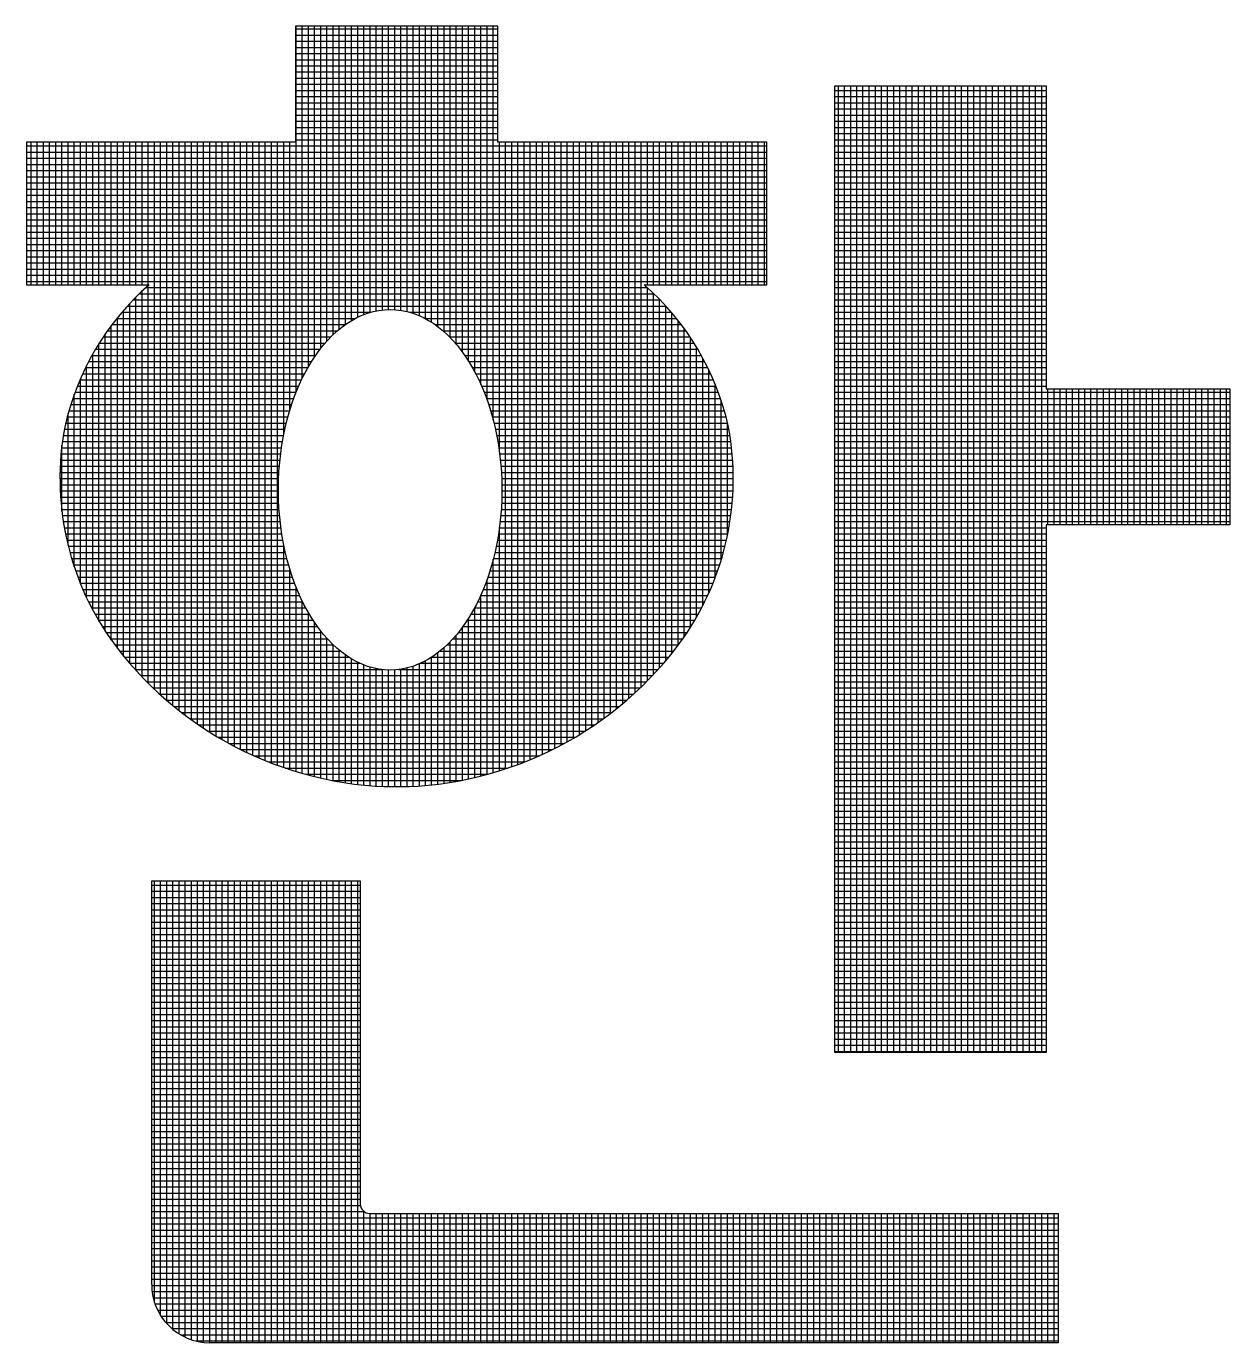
# Model space of a CAD drawing. Header units: inches. Extents: x 2203 to 3044, y -1 to 593.
# Drawn here: x 2906.632 to 2910.023, y 101.451 to 105.162 of the extents above; entities that cross this region are included whole.
import ezdxf

# ---------------------------------------------------------------- set-up
doc = ezdxf.new("R2010")
doc.units = ezdxf.units.IN
doc.header["$MEASUREMENT"] = 0
doc.layers.add('BG ÇÑ±¹Áö¿ª³\xad¹æ±â¼úÁÖ½ÄÈ¸»ç CI', color=7, linetype='Continuous')

msp = doc.modelspace()

# ---------------------------------------------------------------- linework, layer by layer
at = {"layer": 'BG ÇÑ±¹Áö¿ª³\xad¹æ±â¼úÁÖ½ÄÈ¸»ç CI', "color": 7, "linetype": 'Continuous', "lineweight": 25}
for p, q in [((2907.6758, 105.1618), (2907.3906, 105.1618)), ((2907.3906, 105.1618), (2907.3906, 104.8356)), ((2907.3906, 105.1546), (2907.961, 105.1546)), ((2907.3906, 105.1373), (2907.961, 105.1373)), ((2907.3925, 104.1297), (2907.3925, 105.1618)), ((2907.4099, 104.1692), (2907.4099, 105.1618)), ((2907.4272, 104.2019), (2907.4272, 105.1618)), ((2907.4446, 104.2298), (2907.4446, 105.1618)), ((2907.462, 104.2537), (2907.462, 105.1618)), ((2907.4793, 104.2744), (2907.4793, 105.1618)), ((2907.4967, 104.2923), (2907.4967, 105.1618)), ((2907.5141, 104.3078), (2907.5141, 105.1618)), ((2907.5314, 104.3211), (2907.5314, 105.1618)), ((2907.5488, 104.3323), (2907.5488, 105.1618)), ((2907.5662, 104.3417), (2907.5662, 105.1618)), ((2907.5835, 104.3494), (2907.5835, 105.1618)), ((2907.6009, 104.3553), (2907.6009, 105.1618)), ((2907.6182, 104.3597), (2907.6182, 105.1618)), ((2907.6356, 104.3624), (2907.6356, 105.1618)), ((2907.653, 104.3636), (2907.653, 105.1618)), ((2907.6703, 104.3632), (2907.6703, 105.1618)), ((2907.961, 105.1618), (2907.6758, 105.1618)), ((2907.6877, 104.3613), (2907.6877, 105.1618)), ((2907.7051, 104.3578), (2907.7051, 105.1618)), ((2907.7224, 104.3528), (2907.7224, 105.1618)), ((2907.7398, 104.346), (2907.7398, 105.1618)), ((2907.7572, 104.3376), (2907.7572, 105.1618)), ((2907.7745, 104.3273), (2907.7745, 105.1618)), ((2907.7919, 104.3151), (2907.7919, 105.1618)), ((2907.8093, 104.3008), (2907.8093, 105.1618)), ((2907.8266, 104.2842), (2907.8266, 105.1618)), ((2907.844, 104.2651), (2907.844, 105.1618)), ((2907.8613, 104.2429), (2907.8613, 105.1618)), ((2907.8787, 104.2173), (2907.8787, 105.1618)), ((2907.8961, 104.1873), (2907.8961, 105.1618)), ((2907.9134, 104.1517), (2907.9134, 105.1618)), ((2907.9308, 104.1082), (2907.9308, 105.1618)), ((2907.9482, 104.0513), (2907.9482, 105.1618)), ((2907.961, 104.8356), (2907.961, 105.1618)), ((2907.3906, 105.1199), (2907.961, 105.1199)), ((2907.3906, 105.1025), (2907.961, 105.1025)), ((2907.3906, 105.0852), (2907.961, 105.0852)), ((2907.3906, 105.0678), (2907.961, 105.0678)), ((2907.3906, 105.0505), (2907.961, 105.0505)), ((2907.3906, 105.0331), (2907.961, 105.0331)), ((2907.3906, 105.0157), (2907.961, 105.0157)), ((2907.3906, 104.9984), (2907.961, 104.9984)), ((2907.3906, 104.981), (2907.961, 104.981)), ((2908.9105, 102.269), (2908.9105, 104.9937)), ((2908.9105, 104.9937), (2909.5066, 104.9937)), ((2908.9105, 104.981), (2909.5066, 104.981)), ((2908.9206, 102.269), (2908.9206, 104.9937)), ((2908.9379, 102.269), (2908.9379, 104.9937)), ((2908.9553, 102.269), (2908.9553, 104.9937)), ((2908.9727, 102.269), (2908.9727, 104.9937)), ((2908.99, 102.269), (2908.99, 104.9937)), ((2909.0074, 102.269), (2909.0074, 104.9937)), ((2909.0248, 102.269), (2909.0248, 104.9937)), ((2909.0421, 102.269), (2909.0421, 104.9937)), ((2909.0595, 102.269), (2909.0595, 104.9937)), ((2909.0769, 102.269), (2909.0769, 104.9937)), ((2909.0942, 102.269), (2909.0942, 104.9937)), ((2909.1116, 102.269), (2909.1116, 104.9937)), ((2909.129, 102.269), (2909.129, 104.9937)), ((2909.1463, 102.269), (2909.1463, 104.9937)), ((2909.1637, 102.269), (2909.1637, 104.9937)), ((2909.181, 102.269), (2909.181, 104.9937)), ((2909.1984, 102.269), (2909.1984, 104.9937)), ((2909.2158, 102.269), (2909.2158, 104.9937)), ((2909.2331, 102.269), (2909.2331, 104.9937)), ((2909.2505, 102.269), (2909.2505, 104.9937)), ((2909.2679, 102.269), (2909.2679, 104.9937)), ((2909.2852, 102.269), (2909.2852, 104.9937)), ((2909.3026, 102.269), (2909.3026, 104.9937)), ((2909.32, 102.269), (2909.32, 104.9937)), ((2909.3373, 102.269), (2909.3373, 104.9937)), ((2909.3547, 102.269), (2909.3547, 104.9937)), ((2909.3721, 102.269), (2909.3721, 104.9937)), ((2909.3894, 102.269), (2909.3894, 104.9937)), ((2909.4068, 102.269), (2909.4068, 104.9937)), ((2909.4242, 102.269), (2909.4242, 104.9937)), ((2909.4415, 102.269), (2909.4415, 104.9937)), ((2909.4589, 102.269), (2909.4589, 104.9937)), ((2909.4762, 102.269), (2909.4762, 104.9937)), ((2909.4936, 102.269), (2909.4936, 104.9937)), ((2909.5066, 104.9937), (2909.5066, 104.1397)), ((2907.3906, 104.9636), (2907.961, 104.9636)), ((2907.3906, 104.9463), (2907.961, 104.9463)), ((2908.9105, 104.9636), (2909.5066, 104.9636)), ((2908.9105, 104.9463), (2909.5066, 104.9463)), ((2907.3906, 104.9289), (2907.961, 104.9289)), ((2907.3906, 104.9115), (2907.961, 104.9115)), ((2908.9105, 104.9289), (2909.5066, 104.9289)), ((2908.9105, 104.9115), (2909.5066, 104.9115)), ((2907.3906, 104.8942), (2907.961, 104.8942)), ((2907.3906, 104.8768), (2907.961, 104.8768)), ((2908.9105, 104.8942), (2909.5066, 104.8942)), ((2908.9105, 104.8768), (2909.5066, 104.8768)), ((2907.3906, 104.8356), (2906.6323, 104.8356)), ((2906.6323, 104.8356), (2906.6323, 104.4333)), ((2906.6458, 104.4333), (2906.6458, 104.8356)), ((2906.6632, 104.4333), (2906.6632, 104.8356)), ((2906.6806, 104.4333), (2906.6806, 104.8356)), ((2906.6979, 104.4333), (2906.6979, 104.8356)), ((2906.7153, 104.4333), (2906.7153, 104.8356)), ((2906.7327, 104.4333), (2906.7327, 104.8356)), ((2906.75, 104.4333), (2906.75, 104.8356)), ((2906.7674, 104.4333), (2906.7674, 104.8356)), ((2906.7847, 104.4333), (2906.7847, 104.8356)), ((2906.8021, 104.4333), (2906.8021, 104.8356)), ((2906.8195, 104.4333), (2906.8195, 104.8356)), ((2906.8368, 104.4333), (2906.8368, 104.8356)), ((2906.8542, 104.4333), (2906.8542, 104.8356)), ((2906.8716, 104.4333), (2906.8716, 104.8356)), ((2906.8889, 104.4333), (2906.8889, 104.8356)), ((2906.9063, 104.4333), (2906.9063, 104.8356)), ((2906.9237, 104.4333), (2906.9237, 104.8356)), ((2906.941, 104.4333), (2906.941, 104.8356)), ((2906.9584, 104.4333), (2906.9584, 104.8356)), ((2906.9758, 104.4333), (2906.9758, 104.8356)), ((2906.9931, 103.2931), (2906.9931, 104.8356)), ((2907.0105, 103.2771), (2907.0105, 104.8356)), ((2907.0279, 103.2618), (2907.0279, 104.8356)), ((2907.0452, 103.2471), (2907.0452, 104.8356)), ((2907.0626, 103.2331), (2907.0626, 104.8356)), ((2907.0799, 103.2198), (2907.0799, 104.8356)), ((2907.0973, 103.207), (2907.0973, 104.8356)), ((2907.1147, 103.1948), (2907.1147, 104.8356)), ((2907.132, 103.1831), (2907.132, 104.8356)), ((2907.1494, 103.1719), (2907.1494, 104.8356)), ((2907.1668, 103.1613), (2907.1668, 104.8356)), ((2907.1841, 103.1511), (2907.1841, 104.8356)), ((2907.2015, 103.1413), (2907.2015, 104.8356)), ((2907.2189, 103.1321), (2907.2189, 104.8356)), ((2907.2362, 103.1232), (2907.2362, 104.8356)), ((2907.2536, 103.1148), (2907.2536, 104.8356)), ((2907.271, 103.1067), (2907.271, 104.8356)), ((2907.2883, 103.0991), (2907.2883, 104.8356)), ((2907.3057, 103.0918), (2907.3057, 104.8356)), ((2907.323, 103.085), (2907.323, 104.8356)), ((2907.3404, 103.0785), (2907.3404, 104.8356)), ((2907.3578, 104.0108), (2907.3578, 104.8356)), ((2907.3751, 104.0801), (2907.3751, 104.8356)), ((2907.3906, 104.8594), (2907.961, 104.8594)), ((2907.3906, 104.8421), (2907.961, 104.8421)), ((2908.7193, 104.8356), (2907.961, 104.8356)), ((2907.9655, 103.9617), (2907.9655, 104.8356)), ((2907.9829, 103.0686), (2907.9829, 104.8356)), ((2908.0003, 103.0746), (2908.0003, 104.8356)), ((2908.0176, 103.0808), (2908.0176, 104.8356)), ((2908.035, 103.0875), (2908.035, 104.8356)), ((2908.0524, 103.0945), (2908.0524, 104.8356)), ((2908.0697, 103.1019), (2908.0697, 104.8356)), ((2908.0871, 103.1097), (2908.0871, 104.8356)), ((2908.1044, 103.1178), (2908.1044, 104.8356)), ((2908.1218, 103.1264), (2908.1218, 104.8356)), ((2908.1392, 103.1355), (2908.1392, 104.8356)), ((2908.1565, 103.1449), (2908.1565, 104.8356)), ((2908.1739, 103.1548), (2908.1739, 104.8356)), ((2908.1913, 103.1652), (2908.1913, 104.8356)), ((2908.2086, 103.176), (2908.2086, 104.8356)), ((2908.226, 103.1874), (2908.226, 104.8356)), ((2908.2434, 103.1993), (2908.2434, 104.8356)), ((2908.2607, 103.2117), (2908.2607, 104.8356)), ((2908.2781, 103.2247), (2908.2781, 104.8356)), ((2908.2955, 103.2383), (2908.2955, 104.8356)), ((2908.3128, 103.2525), (2908.3128, 104.8356)), ((2908.3302, 103.2674), (2908.3302, 104.8356)), ((2908.3476, 103.283), (2908.3476, 104.8356)), ((2908.3649, 103.2993), (2908.3649, 104.8356)), ((2908.3823, 104.4333), (2908.3823, 104.8356)), ((2908.3996, 104.4333), (2908.3996, 104.8356)), ((2908.417, 104.4333), (2908.417, 104.8356)), ((2908.4344, 104.4333), (2908.4344, 104.8356)), ((2908.4517, 104.4333), (2908.4517, 104.8356)), ((2908.4691, 104.4333), (2908.4691, 104.8356)), ((2908.4865, 104.4333), (2908.4865, 104.8356)), ((2908.5038, 104.4333), (2908.5038, 104.8356)), ((2908.5212, 104.4333), (2908.5212, 104.8356)), ((2908.5386, 104.4333), (2908.5386, 104.8356)), ((2908.5559, 104.4333), (2908.5559, 104.8356)), ((2908.5733, 104.4333), (2908.5733, 104.8356)), ((2908.5907, 104.4333), (2908.5907, 104.8356)), ((2908.608, 104.4333), (2908.608, 104.8356)), ((2908.6254, 104.4333), (2908.6254, 104.8356)), ((2908.6427, 104.4333), (2908.6427, 104.8356)), ((2908.6601, 104.4333), (2908.6601, 104.8356)), ((2908.6775, 104.4333), (2908.6775, 104.8356)), ((2908.6948, 104.4333), (2908.6948, 104.8356)), ((2908.7122, 104.4333), (2908.7122, 104.8356)), ((2908.7193, 104.4333), (2908.7193, 104.8356)), ((2908.9105, 104.8594), (2909.5066, 104.8594)), ((2908.9105, 104.8421), (2909.5066, 104.8421)), ((2906.6323, 104.8247), (2908.7193, 104.8247)), ((2906.6323, 104.8074), (2908.7193, 104.8074)), ((2908.9105, 104.8247), (2909.5066, 104.8247)), ((2908.9105, 104.8074), (2909.5066, 104.8074)), ((2906.6323, 104.79), (2908.7193, 104.79)), ((2906.6323, 104.7726), (2908.7193, 104.7726)), ((2906.6323, 104.7553), (2908.7193, 104.7553)), ((2908.9105, 104.79), (2909.5066, 104.79)), ((2908.9105, 104.7726), (2909.5066, 104.7726)), ((2908.9105, 104.7553), (2909.5066, 104.7553)), ((2906.6323, 104.7379), (2908.7193, 104.7379)), ((2906.6323, 104.7205), (2908.7193, 104.7205)), ((2908.9105, 104.7379), (2909.5066, 104.7379)), ((2908.9105, 104.7205), (2909.5066, 104.7205)), ((2906.6323, 104.7032), (2908.7193, 104.7032)), ((2906.6323, 104.6858), (2908.7193, 104.6858)), ((2908.9105, 104.7032), (2909.5066, 104.7032)), ((2908.9105, 104.6858), (2909.5066, 104.6858)), ((2906.6323, 104.6684), (2908.7193, 104.6684)), ((2906.6323, 104.6511), (2908.7193, 104.6511)), ((2908.9105, 104.6684), (2909.5066, 104.6684)), ((2908.9105, 104.6511), (2909.5066, 104.6511)), ((2906.6323, 104.6337), (2908.7193, 104.6337)), ((2906.6323, 104.6163), (2908.7193, 104.6163)), ((2908.9105, 104.6337), (2909.5066, 104.6337)), ((2908.9105, 104.6163), (2909.5066, 104.6163)), ((2906.6323, 104.599), (2908.7193, 104.599)), ((2906.6323, 104.5816), (2908.7193, 104.5816)), ((2908.9105, 104.599), (2909.5066, 104.599)), ((2908.9105, 104.5816), (2909.5066, 104.5816)), ((2906.6323, 104.5643), (2908.7193, 104.5643)), ((2906.6323, 104.5469), (2908.7193, 104.5469)), ((2908.9105, 104.5643), (2909.5066, 104.5643)), ((2908.9105, 104.5469), (2909.5066, 104.5469)), ((2906.6323, 104.5295), (2908.7193, 104.5295)), ((2906.6323, 104.5122), (2908.7193, 104.5122)), ((2908.9105, 104.5295), (2909.5066, 104.5295)), ((2908.9105, 104.5122), (2909.5066, 104.5122)), ((2906.6323, 104.4948), (2908.7193, 104.4948)), ((2906.6323, 104.4774), (2908.7193, 104.4774)), ((2906.6323, 104.4601), (2908.7193, 104.4601)), ((2908.9105, 104.4948), (2909.5066, 104.4948)), ((2908.9105, 104.4774), (2909.5066, 104.4774)), ((2908.9105, 104.4601), (2909.5066, 104.4601)), ((2906.6323, 104.4427), (2908.7193, 104.4427)), ((2906.6323, 104.4333), (2906.9784, 104.4333)), ((2906.9694, 104.4253), (2908.3821, 104.4253)), ((2906.9758, 103.31), (2906.9758, 104.431)), ((2908.3732, 104.4333), (2908.7193, 104.4333)), ((2908.3823, 103.3165), (2908.3823, 104.4252)), ((2908.9105, 104.4427), (2909.5066, 104.4427)), ((2908.9105, 104.4253), (2909.5066, 104.4253)), ((2906.9334, 104.3906), (2908.4181, 104.3906)), ((2906.941, 103.3463), (2906.941, 104.3983)), ((2906.9508, 104.408), (2908.4007, 104.408)), ((2906.9584, 103.3277), (2906.9584, 104.4152)), ((2908.3996, 103.3345), (2908.3996, 104.409)), ((2908.417, 103.3534), (2908.417, 104.3918)), ((2908.9105, 104.408), (2909.5066, 104.408)), ((2908.9105, 104.3906), (2909.5066, 104.3906)), ((2906.9018, 104.3559), (2907.6028, 104.3559)), ((2906.9063, 103.3865), (2906.9063, 104.361)), ((2906.9171, 104.3732), (2908.4344, 104.3732)), ((2906.9237, 103.3658), (2906.9237, 104.3803)), ((2907.7124, 104.3559), (2908.4497, 104.3559)), ((2908.4344, 103.3734), (2908.4344, 104.3733)), ((2908.4517, 103.3945), (2908.4517, 104.3535)), ((2908.9105, 104.3732), (2909.5066, 104.3732)), ((2908.9105, 104.3559), (2909.5066, 104.3559)), ((2906.8716, 103.4315), (2906.8716, 104.318)), ((2906.8739, 104.3211), (2907.5315, 104.3211)), ((2906.8875, 104.3385), (2907.5598, 104.3385)), ((2906.8889, 103.4083), (2906.8889, 104.3403)), ((2907.7554, 104.3385), (2908.4641, 104.3385)), ((2907.7837, 104.3211), (2908.4776, 104.3211)), ((2908.4691, 103.4168), (2908.4691, 104.3322)), ((2908.9105, 104.3385), (2909.5066, 104.3385)), ((2908.9105, 104.3211), (2909.5066, 104.3211)), ((2906.8492, 104.2864), (2907.4907, 104.2864)), ((2906.8542, 103.457), (2906.8542, 104.2938)), ((2906.8612, 104.3038), (2907.5093, 104.3038)), ((2907.8059, 104.3038), (2908.4904, 104.3038)), ((2907.8245, 104.2864), (2908.5024, 104.2864)), ((2908.4865, 103.4406), (2908.4865, 104.3092)), ((2908.5038, 103.4671), (2908.5038, 104.2842)), ((2908.9105, 104.3038), (2909.5066, 104.3038)), ((2908.9105, 104.2864), (2909.5066, 104.2864)), ((2906.8195, 103.5161), (2906.8195, 104.2382)), ((2906.8273, 104.2517), (2907.4604, 104.2517)), ((2906.8368, 103.4851), (2906.8368, 104.2673)), ((2906.8379, 104.2691), (2907.4746, 104.2691)), ((2907.8406, 104.2691), (2908.5137, 104.2691)), ((2907.8548, 104.2517), (2908.5243, 104.2517)), ((2908.5212, 103.4963), (2908.5212, 104.2568)), ((2908.9105, 104.2691), (2909.5066, 104.2691)), ((2908.9105, 104.2517), (2909.5066, 104.2517)), ((2906.7991, 104.1996), (2907.4259, 104.1996)), ((2906.8021, 103.5509), (2906.8021, 104.2056)), ((2906.8079, 104.217), (2907.4363, 104.217)), ((2906.8173, 104.2343), (2907.4477, 104.2343)), ((2907.8675, 104.2343), (2908.5343, 104.2343)), ((2907.8789, 104.217), (2908.5436, 104.217)), ((2907.8893, 104.1996), (2908.5524, 104.1996)), ((2908.5386, 103.5286), (2908.5386, 104.2265)), ((2908.9105, 104.2343), (2909.5066, 104.2343)), ((2908.9105, 104.217), (2909.5066, 104.217)), ((2908.9105, 104.1996), (2909.5066, 104.1996)), ((2906.7832, 104.1649), (2907.4078, 104.1649)), ((2906.7847, 103.5907), (2906.7847, 104.1685)), ((2906.7909, 104.1822), (2907.4164, 104.1822)), ((2907.8988, 104.1822), (2908.5607, 104.1822)), ((2907.9074, 104.1649), (2908.5684, 104.1649)), ((2908.5559, 103.5651), (2908.5559, 104.1924)), ((2908.9105, 104.1822), (2909.5066, 104.1822)), ((2908.9105, 104.1649), (2909.5066, 104.1649)), ((2906.7674, 103.638), (2906.7674, 104.1249)), ((2906.7693, 104.1301), (2907.3927, 104.1301)), ((2906.776, 104.1475), (2907.3999, 104.1475)), ((2907.9153, 104.1475), (2908.5756, 104.1475)), ((2907.9225, 104.1301), (2908.5823, 104.1301)), ((2908.5733, 103.6073), (2908.5733, 104.1532)), ((2908.9105, 104.1475), (2909.5066, 104.1475)), ((2908.9105, 104.1301), (2910.0233, 104.1301)), ((2909.5066, 104.1397), (2910.0233, 104.1397)), ((2909.511, 103.7565), (2909.511, 104.1397)), ((2909.5283, 103.7565), (2909.5283, 104.1397)), ((2909.5457, 103.7565), (2909.5457, 104.1397)), ((2909.5631, 103.7565), (2909.5631, 104.1397)), ((2909.5804, 103.7565), (2909.5804, 104.1397)), ((2909.5978, 103.7565), (2909.5978, 104.1397)), ((2909.6152, 103.7565), (2909.6152, 104.1397)), ((2909.6325, 103.7565), (2909.6325, 104.1397)), ((2909.6499, 103.7565), (2909.6499, 104.1397)), ((2909.6673, 103.7565), (2909.6673, 104.1397)), ((2909.6846, 103.7565), (2909.6846, 104.1397)), ((2909.702, 103.7565), (2909.702, 104.1397)), ((2909.7193, 103.7565), (2909.7193, 104.1397)), ((2909.7367, 103.7565), (2909.7367, 104.1397)), ((2909.7541, 103.7565), (2909.7541, 104.1397)), ((2909.7714, 103.7565), (2909.7714, 104.1397)), ((2909.7888, 103.7565), (2909.7888, 104.1397)), ((2909.8062, 103.7565), (2909.8062, 104.1397)), ((2909.8235, 103.7565), (2909.8235, 104.1397)), ((2909.8409, 103.7565), (2909.8409, 104.1397)), ((2909.8583, 103.7565), (2909.8583, 104.1397)), ((2909.8756, 103.7565), (2909.8756, 104.1397)), ((2909.893, 103.7565), (2909.893, 104.1397)), ((2909.9104, 103.7565), (2909.9104, 104.1397)), ((2909.9277, 103.7565), (2909.9277, 104.1397)), ((2909.9451, 103.7565), (2909.9451, 104.1397)), ((2909.9625, 103.7565), (2909.9625, 104.1397)), ((2909.9798, 103.7565), (2909.9798, 104.1397)), ((2909.9972, 103.7565), (2909.9972, 104.1397)), ((2910.0145, 103.7565), (2910.0145, 104.1397)), ((2910.0233, 104.1397), (2910.0233, 103.7565)), ((2906.7574, 104.0954), (2907.38, 104.0954)), ((2906.7631, 104.1128), (2907.386, 104.1128)), ((2907.9291, 104.1128), (2908.5885, 104.1128)), ((2907.9352, 104.0954), (2908.5942, 104.0954)), ((2908.5907, 103.6584), (2908.5907, 104.1063)), ((2908.9105, 104.1128), (2910.0233, 104.1128)), ((2908.9105, 104.0954), (2910.0233, 104.0954)), ((2906.7473, 104.0607), (2907.3695, 104.0607)), ((2906.75, 103.6983), (2906.75, 104.0705)), ((2906.7521, 104.078), (2907.3745, 104.078)), ((2907.9407, 104.078), (2908.5994, 104.078)), ((2907.9457, 104.0607), (2908.6042, 104.0607)), ((2908.9105, 104.078), (2910.0233, 104.078)), ((2908.9105, 104.0607), (2910.0233, 104.0607)), ((2906.7393, 104.026), (2907.3609, 104.026)), ((2906.743, 104.0433), (2907.365, 104.0433)), ((2907.9502, 104.0433), (2908.6086, 104.0433)), ((2907.9542, 104.026), (2908.6123, 104.026)), ((2908.608, 103.7268), (2908.608, 104.0456)), ((2908.9105, 104.0433), (2910.0233, 104.0433)), ((2908.9105, 104.026), (2910.0233, 104.026)), ((2906.7327, 103.7938), (2906.7327, 103.9811)), ((2906.7339, 103.9912), (2907.3541, 103.9912)), ((2906.7364, 104.0086), (2907.3573, 104.0086)), ((2907.9579, 104.0086), (2908.6152, 104.0086)), ((2907.9611, 103.9912), (2908.6177, 103.9912)), ((2908.9105, 104.0086), (2910.0233, 104.0086)), ((2908.9105, 103.9912), (2910.0233, 103.9912)), ((2906.7288, 103.9391), (2907.347, 103.9391)), ((2906.7301, 103.9565), (2907.349, 103.9565)), ((2906.7318, 103.9739), (2907.3514, 103.9739)), ((2907.9638, 103.9739), (2908.6198, 103.9739)), ((2907.9662, 103.9565), (2908.6215, 103.9565)), ((2907.9682, 103.9391), (2908.6228, 103.9391)), ((2908.9105, 103.9739), (2910.0233, 103.9739)), ((2908.9105, 103.9565), (2910.0233, 103.9565)), ((2908.9105, 103.9391), (2910.0233, 103.9391)), ((2906.7273, 103.9044), (2907.3442, 103.9044)), ((2906.7278, 103.9218), (2907.3454, 103.9218)), ((2907.9698, 103.9218), (2908.6237, 103.9218)), ((2907.971, 103.9044), (2908.6243, 103.9044)), ((2908.9105, 103.9218), (2910.0233, 103.9218)), ((2908.9105, 103.9044), (2910.0233, 103.9044)), ((2906.7271, 103.887), (2907.3433, 103.887)), ((2906.7273, 103.8697), (2907.3428, 103.8697)), ((2907.9719, 103.887), (2908.6245, 103.887)), ((2907.9724, 103.8697), (2908.6243, 103.8697)), ((2908.9105, 103.887), (2910.0233, 103.887)), ((2908.9105, 103.8697), (2910.0233, 103.8697)), ((2906.7279, 103.8523), (2907.3427, 103.8523)), ((2906.7288, 103.8349), (2907.343, 103.8349)), ((2907.9722, 103.8349), (2908.6227, 103.8349)), ((2907.9725, 103.8523), (2908.6237, 103.8523)), ((2908.9105, 103.8523), (2910.0233, 103.8523)), ((2908.9105, 103.8349), (2910.0233, 103.8349)), ((2906.7302, 103.8176), (2907.3436, 103.8176)), ((2906.7319, 103.8002), (2907.3446, 103.8002)), ((2907.9706, 103.8002), (2908.6197, 103.8002)), ((2907.9716, 103.8176), (2908.6214, 103.8176)), ((2908.9105, 103.8176), (2910.0233, 103.8176)), ((2908.9105, 103.8002), (2910.0233, 103.8002)), ((2906.734, 103.7828), (2907.3459, 103.7828)), ((2906.7365, 103.7655), (2907.3477, 103.7655)), ((2907.9675, 103.7655), (2908.615, 103.7655)), ((2907.9693, 103.7828), (2908.6175, 103.7828)), ((2908.9105, 103.7828), (2910.0233, 103.7828)), ((2908.9105, 103.7655), (2910.0233, 103.7655)), ((2909.5066, 103.7565), (2909.5066, 102.269)), ((2910.0233, 103.7565), (2909.5066, 103.7565)), ((2906.7395, 103.7481), (2907.3498, 103.7481)), ((2906.7428, 103.7308), (2907.3523, 103.7308)), ((2907.9629, 103.7308), (2908.6088, 103.7308)), ((2907.9654, 103.7481), (2908.6121, 103.7481)), ((2907.9655, 103.0631), (2907.9655, 103.7492)), ((2908.9105, 103.7481), (2909.5066, 103.7481)), ((2908.9105, 103.7308), (2909.5066, 103.7308)), ((2906.7465, 103.7134), (2907.3553, 103.7134)), ((2906.7506, 103.696), (2907.3586, 103.696)), ((2907.3578, 103.0723), (2907.3578, 103.7001)), ((2907.9566, 103.696), (2908.601, 103.696)), ((2907.9599, 103.7134), (2908.6051, 103.7134)), ((2908.9105, 103.7134), (2909.5066, 103.7134)), ((2908.9105, 103.696), (2909.5066, 103.696)), ((2906.7551, 103.6787), (2907.3624, 103.6787)), ((2906.7601, 103.6613), (2907.3666, 103.6613)), ((2906.7655, 103.6439), (2907.3713, 103.6439)), ((2907.9439, 103.6439), (2908.5861, 103.6439)), ((2907.9482, 103.0579), (2907.9482, 103.6596)), ((2907.9486, 103.6613), (2908.5915, 103.6613)), ((2907.9528, 103.6787), (2908.5965, 103.6787)), ((2908.9105, 103.6787), (2909.5066, 103.6787)), ((2908.9105, 103.6613), (2909.5066, 103.6613)), ((2908.9105, 103.6439), (2909.5066, 103.6439)), ((2906.7713, 103.6266), (2907.3765, 103.6266)), ((2906.7776, 103.6092), (2907.3822, 103.6092)), ((2907.3751, 103.0665), (2907.3751, 103.6308)), ((2907.933, 103.6092), (2908.574, 103.6092)), ((2907.9387, 103.6266), (2908.5803, 103.6266)), ((2908.9105, 103.6266), (2909.5066, 103.6266)), ((2908.9105, 103.6092), (2909.5066, 103.6092)), ((2906.7843, 103.5918), (2907.3884, 103.5918)), ((2906.7915, 103.5745), (2907.3952, 103.5745)), ((2907.3925, 103.0611), (2907.3925, 103.5812)), ((2907.92, 103.5745), (2908.56, 103.5745)), ((2907.9268, 103.5918), (2908.5673, 103.5918)), ((2907.9308, 103.053), (2907.9308, 103.6028)), ((2908.9105, 103.5918), (2909.5066, 103.5918)), ((2908.9105, 103.5745), (2909.5066, 103.5745)), ((2906.7992, 103.5571), (2907.4027, 103.5571)), ((2906.8075, 103.5397), (2907.4109, 103.5397)), ((2907.4099, 103.056), (2907.4099, 103.5418)), ((2907.9043, 103.5397), (2908.5441, 103.5397)), ((2907.9125, 103.5571), (2908.5523, 103.5571)), ((2907.9134, 103.0484), (2907.9134, 103.5592)), ((2908.9105, 103.5571), (2909.5066, 103.5571)), ((2908.9105, 103.5397), (2909.5066, 103.5397)), ((2906.8162, 103.5224), (2907.4198, 103.5224)), ((2906.8255, 103.505), (2907.4296, 103.505)), ((2907.4272, 103.0512), (2907.4272, 103.509)), ((2907.8787, 103.0403), (2907.8787, 103.4937)), ((2907.8856, 103.505), (2908.5261, 103.505)), ((2907.8954, 103.5224), (2908.5354, 103.5224)), ((2907.8961, 103.0442), (2907.8961, 103.5236)), ((2908.9105, 103.5224), (2909.5066, 103.5224)), ((2908.9105, 103.505), (2909.5066, 103.505)), ((2906.8353, 103.4877), (2907.4403, 103.4877)), ((2906.8458, 103.4703), (2907.4522, 103.4703)), ((2907.4446, 103.0468), (2907.4446, 103.4812)), ((2907.462, 103.0427), (2907.462, 103.4573)), ((2907.8613, 103.0367), (2907.8613, 103.468)), ((2907.863, 103.4703), (2908.5058, 103.4703)), ((2907.8749, 103.4877), (2908.5162, 103.4877)), ((2908.9105, 103.4877), (2909.5066, 103.4877)), ((2908.9105, 103.4703), (2909.5066, 103.4703)), ((2906.8569, 103.4529), (2907.4654, 103.4529)), ((2906.8686, 103.4356), (2907.4803, 103.4356)), ((2907.4793, 103.0389), (2907.4793, 103.4366)), ((2907.8266, 103.0305), (2907.8266, 103.4267)), ((2907.8349, 103.4356), (2908.483, 103.4356)), ((2907.844, 103.0335), (2907.844, 103.4459)), ((2907.8498, 103.4529), (2908.4947, 103.4529)), ((2908.9105, 103.4529), (2909.5066, 103.4529)), ((2908.9105, 103.4356), (2909.5066, 103.4356)), ((2906.8814, 103.4182), (2907.4972, 103.4182)), ((2906.8948, 103.4008), (2907.5169, 103.4008)), ((2906.9088, 103.3835), (2907.541, 103.3835)), ((2907.4967, 103.0355), (2907.4967, 103.4187)), ((2907.5141, 103.0323), (2907.5141, 103.4032)), ((2907.5314, 103.0295), (2907.5314, 103.3899)), ((2907.7742, 103.3835), (2908.4428, 103.3835)), ((2907.7745, 103.0236), (2907.7745, 103.3836)), ((2907.7919, 103.0256), (2907.7919, 103.3958)), ((2907.7983, 103.4008), (2908.4568, 103.4008)), ((2907.8093, 103.0279), (2907.8093, 103.4101)), ((2907.818, 103.4182), (2908.4702, 103.4182)), ((2908.9105, 103.4182), (2909.5066, 103.4182)), ((2908.9105, 103.4008), (2909.5066, 103.4008)), ((2908.9105, 103.3835), (2909.5066, 103.3835)), ((2906.9234, 103.3661), (2907.5728, 103.3661)), ((2906.9388, 103.3487), (2907.6341, 103.3487)), ((2907.5488, 103.027), (2907.5488, 103.3786)), ((2907.5662, 103.0248), (2907.5662, 103.3692)), ((2907.5835, 103.0229), (2907.5835, 103.3616)), ((2907.6009, 103.0213), (2907.6009, 103.3556)), ((2907.6182, 103.02), (2907.6182, 103.3513)), ((2907.6356, 103.019), (2907.6356, 103.3486)), ((2907.653, 103.0183), (2907.653, 103.3474)), ((2907.6703, 103.0179), (2907.6703, 103.3477)), ((2907.6811, 103.3487), (2908.4128, 103.3487)), ((2907.6877, 103.018), (2907.6877, 103.3496)), ((2907.7051, 103.0185), (2907.7051, 103.3531)), ((2907.7224, 103.0193), (2907.7224, 103.3582)), ((2907.7398, 103.0204), (2907.7398, 103.3649)), ((2907.7424, 103.3661), (2908.4281, 103.3661)), ((2907.7572, 103.0219), (2907.7572, 103.3734)), ((2908.9105, 103.3661), (2909.5066, 103.3661)), ((2908.9105, 103.3487), (2909.5066, 103.3487)), ((2906.9549, 103.3314), (2908.3967, 103.3314)), ((2906.9717, 103.314), (2908.3798, 103.314)), ((2908.9105, 103.3314), (2909.5066, 103.3314)), ((2908.9105, 103.314), (2909.5066, 103.314)), ((2906.9894, 103.2966), (2908.3621, 103.2966)), ((2907.0081, 103.2793), (2908.3435, 103.2793)), ((2908.9105, 103.2966), (2909.5066, 103.2966)), ((2908.9105, 103.2793), (2909.5066, 103.2793)), ((2907.0277, 103.2619), (2908.3239, 103.2619)), ((2907.0483, 103.2445), (2908.3032, 103.2445)), ((2908.9105, 103.2619), (2909.5066, 103.2619)), ((2908.9105, 103.2445), (2909.5066, 103.2445)), ((2907.0702, 103.2272), (2908.2814, 103.2272)), ((2907.0934, 103.2098), (2908.2582, 103.2098)), ((2908.9105, 103.2272), (2909.5066, 103.2272)), ((2908.9105, 103.2098), (2909.5066, 103.2098)), ((2907.1181, 103.1925), (2908.2335, 103.1925)), ((2907.1444, 103.1751), (2908.2072, 103.1751)), ((2908.9105, 103.1925), (2909.5066, 103.1925)), ((2908.9105, 103.1751), (2909.5066, 103.1751)), ((2907.1727, 103.1577), (2908.1789, 103.1577)), ((2907.2033, 103.1404), (2908.1483, 103.1404)), ((2907.2366, 103.123), (2908.115, 103.123)), ((2908.9105, 103.1577), (2909.5066, 103.1577)), ((2908.9105, 103.1404), (2909.5066, 103.1404)), ((2908.9105, 103.123), (2909.5066, 103.123)), ((2907.2734, 103.1056), (2908.0782, 103.1056)), ((2907.3146, 103.0883), (2908.037, 103.0883)), ((2908.9105, 103.1056), (2909.5066, 103.1056)), ((2908.9105, 103.0883), (2909.5066, 103.0883)), ((2907.3619, 103.0709), (2907.9896, 103.0709)), ((2907.4187, 103.0535), (2907.9329, 103.0535)), ((2908.9105, 103.0709), (2909.5066, 103.0709)), ((2908.9105, 103.0535), (2909.5066, 103.0535)), ((2907.4931, 103.0362), (2907.8585, 103.0362)), ((2907.6398, 103.0188), (2907.7117, 103.0188)), ((2908.9105, 103.0362), (2909.5066, 103.0362)), ((2908.9105, 103.0188), (2909.5066, 103.0188)), ((2908.9105, 103.0014), (2909.5066, 103.0014)), ((2908.9105, 102.9841), (2909.5066, 102.9841)), ((2908.9105, 102.9667), (2909.5066, 102.9667)), ((2908.9105, 102.9494), (2909.5066, 102.9494)), ((2908.9105, 102.932), (2909.5066, 102.932)), ((2908.9105, 102.9146), (2909.5066, 102.9146)), ((2908.9105, 102.8973), (2909.5066, 102.8973)), ((2908.9105, 102.8799), (2909.5066, 102.8799)), ((2908.9105, 102.8625), (2909.5066, 102.8625)), ((2908.9105, 102.8452), (2909.5066, 102.8452)), ((2908.9105, 102.8278), (2909.5066, 102.8278)), ((2908.9105, 102.8104), (2909.5066, 102.8104)), ((2908.9105, 102.7931), (2909.5066, 102.7931)), ((2906.9855, 102.7527), (2907.573, 102.7527)), ((2906.9855, 101.6151), (2906.9855, 102.7527)), ((2906.9931, 101.5658), (2906.9931, 102.7527)), ((2907.0105, 101.5281), (2907.0105, 102.7527)), ((2907.0279, 101.5051), (2907.0279, 102.7527)), ((2907.0452, 101.4885), (2907.0452, 102.7527)), ((2907.0626, 101.476), (2907.0626, 102.7527)), ((2907.0799, 101.4666), (2907.0799, 102.7527)), ((2907.0973, 101.4596), (2907.0973, 102.7527)), ((2907.1147, 101.4548), (2907.1147, 102.7527)), ((2907.132, 101.452), (2907.132, 102.7527)), ((2907.1494, 101.451), (2907.1494, 102.7527)), ((2907.1668, 101.451), (2907.1668, 102.7527)), ((2907.1841, 101.451), (2907.1841, 102.7527)), ((2907.2015, 101.451), (2907.2015, 102.7527)), ((2907.2189, 101.451), (2907.2189, 102.7527)), ((2907.2362, 101.451), (2907.2362, 102.7527)), ((2907.2536, 101.451), (2907.2536, 102.7527)), ((2907.271, 101.451), (2907.271, 102.7527)), ((2907.2883, 101.451), (2907.2883, 102.7527)), ((2907.3057, 101.451), (2907.3057, 102.7527)), ((2907.323, 101.451), (2907.323, 102.7527)), ((2907.3404, 101.451), (2907.3404, 102.7527)), ((2907.3578, 101.451), (2907.3578, 102.7527)), ((2907.3751, 101.451), (2907.3751, 102.7527)), ((2907.3925, 101.451), (2907.3925, 102.7527)), ((2907.4099, 101.451), (2907.4099, 102.7527)), ((2907.4272, 101.451), (2907.4272, 102.7527)), ((2907.4446, 101.451), (2907.4446, 102.7527)), ((2907.462, 101.451), (2907.462, 102.7527)), ((2907.4793, 101.451), (2907.4793, 102.7527)), ((2907.4967, 101.451), (2907.4967, 102.7527)), ((2907.5141, 101.451), (2907.5141, 102.7527)), ((2907.5314, 101.451), (2907.5314, 102.7527)), ((2907.5488, 101.451), (2907.5488, 102.7527)), ((2907.5662, 101.451), (2907.5662, 102.7527)), ((2907.573, 102.7527), (2907.573, 101.8425)), ((2908.9105, 102.7757), (2909.5066, 102.7757)), ((2908.9105, 102.7583), (2909.5066, 102.7583)), ((2906.9855, 102.741), (2907.573, 102.741)), ((2906.9855, 102.7236), (2907.573, 102.7236)), ((2908.9105, 102.741), (2909.5066, 102.741)), ((2908.9105, 102.7236), (2909.5066, 102.7236)), ((2906.9855, 102.7062), (2907.573, 102.7062)), ((2906.9855, 102.6889), (2907.573, 102.6889)), ((2908.9105, 102.7062), (2909.5066, 102.7062)), ((2908.9105, 102.6889), (2909.5066, 102.6889)), ((2906.9855, 102.6715), (2907.573, 102.6715)), ((2906.9855, 102.6542), (2907.573, 102.6542)), ((2908.9105, 102.6715), (2909.5066, 102.6715)), ((2908.9105, 102.6542), (2909.5066, 102.6542)), ((2906.9855, 102.6368), (2907.573, 102.6368)), ((2906.9855, 102.6194), (2907.573, 102.6194)), ((2908.9105, 102.6368), (2909.5066, 102.6368)), ((2908.9105, 102.6194), (2909.5066, 102.6194)), ((2906.9855, 102.6021), (2907.573, 102.6021)), ((2906.9855, 102.5847), (2907.573, 102.5847)), ((2906.9855, 102.5673), (2907.573, 102.5673)), ((2908.9105, 102.6021), (2909.5066, 102.6021)), ((2908.9105, 102.5847), (2909.5066, 102.5847)), ((2908.9105, 102.5673), (2909.5066, 102.5673)), ((2906.9855, 102.55), (2907.573, 102.55)), ((2906.9855, 102.5326), (2907.573, 102.5326)), ((2908.9105, 102.55), (2909.5066, 102.55)), ((2908.9105, 102.5326), (2909.5066, 102.5326)), ((2906.9855, 102.5152), (2907.573, 102.5152)), ((2906.9855, 102.4979), (2907.573, 102.4979)), ((2908.9105, 102.5152), (2909.5066, 102.5152)), ((2908.9105, 102.4979), (2909.5066, 102.4979)), ((2906.9855, 102.4805), (2907.573, 102.4805)), ((2906.9855, 102.4631), (2907.573, 102.4631)), ((2908.9105, 102.4805), (2909.5066, 102.4805)), ((2908.9105, 102.4631), (2909.5066, 102.4631)), ((2906.9855, 102.4458), (2907.573, 102.4458)), ((2906.9855, 102.4284), (2907.573, 102.4284)), ((2908.9105, 102.4458), (2909.5066, 102.4458)), ((2908.9105, 102.4284), (2909.5066, 102.4284)), ((2906.9855, 102.4111), (2907.573, 102.4111)), ((2906.9855, 102.3937), (2907.573, 102.3937)), ((2908.9105, 102.4111), (2909.5066, 102.4111)), ((2908.9105, 102.3937), (2909.5066, 102.3937)), ((2906.9855, 102.3763), (2907.573, 102.3763)), ((2906.9855, 102.359), (2907.573, 102.359)), ((2908.9105, 102.3763), (2909.5066, 102.3763)), ((2908.9105, 102.359), (2909.5066, 102.359)), ((2906.9855, 102.3416), (2907.573, 102.3416)), ((2906.9855, 102.3242), (2907.573, 102.3242)), ((2906.9855, 102.3069), (2907.573, 102.3069)), ((2908.9105, 102.3416), (2909.5066, 102.3416)), ((2908.9105, 102.3242), (2909.5066, 102.3242)), ((2908.9105, 102.3069), (2909.5066, 102.3069)), ((2906.9855, 102.2895), (2907.573, 102.2895)), ((2906.9855, 102.2721), (2907.573, 102.2721)), ((2908.9105, 102.2895), (2909.5066, 102.2895)), ((2908.9105, 102.2721), (2909.5066, 102.2721)), ((2909.5066, 102.269), (2908.9105, 102.269)), ((2906.9855, 102.2548), (2907.573, 102.2548)), ((2906.9855, 102.2374), (2907.573, 102.2374)), ((2906.9855, 102.22), (2907.573, 102.22)), ((2906.9855, 102.2027), (2907.573, 102.2027)), ((2906.9855, 102.1853), (2907.573, 102.1853)), ((2906.9855, 102.1679), (2907.573, 102.1679)), ((2906.9855, 102.1506), (2907.573, 102.1506)), ((2906.9855, 102.1332), (2907.573, 102.1332)), ((2906.9855, 102.1159), (2907.573, 102.1159)), ((2906.9855, 102.0985), (2907.573, 102.0985)), ((2906.9855, 102.0811), (2907.573, 102.0811)), ((2906.9855, 102.0638), (2907.573, 102.0638)), ((2906.9855, 102.0464), (2907.573, 102.0464)), ((2906.9855, 102.029), (2907.573, 102.029)), ((2906.9855, 102.0117), (2907.573, 102.0117)), ((2906.9855, 101.9943), (2907.573, 101.9943)), ((2906.9855, 101.9769), (2907.573, 101.9769)), ((2906.9855, 101.9596), (2907.573, 101.9596)), ((2906.9855, 101.9422), (2907.573, 101.9422)), ((2906.9855, 101.9248), (2907.573, 101.9248)), ((2906.9855, 101.9075), (2907.573, 101.9075)), ((2906.9855, 101.8901), (2907.573, 101.8901)), ((2906.9855, 101.8728), (2907.573, 101.8728)), ((2906.9855, 101.8554), (2907.573, 101.8554)), ((2906.9855, 101.838), (2907.5734, 101.838)), ((2906.9855, 101.8207), (2907.5839, 101.8207)), ((2906.9855, 101.8033), (2909.5399, 101.8033)), ((2907.5835, 101.451), (2907.5835, 101.821)), ((2907.6004, 101.8152), (2909.5399, 101.8152)), ((2907.6009, 101.451), (2907.6009, 101.8152)), ((2907.6182, 101.451), (2907.6182, 101.8152)), ((2907.6356, 101.451), (2907.6356, 101.8152)), ((2907.653, 101.451), (2907.653, 101.8152)), ((2907.6703, 101.451), (2907.6703, 101.8152)), ((2907.6877, 101.451), (2907.6877, 101.8152)), ((2907.7051, 101.451), (2907.7051, 101.8152)), ((2907.7224, 101.451), (2907.7224, 101.8152)), ((2907.7398, 101.451), (2907.7398, 101.8152)), ((2907.7572, 101.451), (2907.7572, 101.8152)), ((2907.7745, 101.451), (2907.7745, 101.8152)), ((2907.7919, 101.451), (2907.7919, 101.8152)), ((2907.8093, 101.451), (2907.8093, 101.8152)), ((2907.8266, 101.451), (2907.8266, 101.8152)), ((2907.844, 101.451), (2907.844, 101.8152)), ((2907.8613, 101.451), (2907.8613, 101.8152)), ((2907.8787, 101.451), (2907.8787, 101.8152)), ((2907.8961, 101.451), (2907.8961, 101.8152)), ((2907.9134, 101.451), (2907.9134, 101.8152)), ((2907.9308, 101.451), (2907.9308, 101.8152)), ((2907.9482, 101.451), (2907.9482, 101.8152)), ((2907.9655, 101.451), (2907.9655, 101.8152)), ((2907.9829, 101.451), (2907.9829, 101.8152)), ((2908.0003, 101.451), (2908.0003, 101.8152)), ((2908.0176, 101.451), (2908.0176, 101.8152)), ((2908.035, 101.451), (2908.035, 101.8152)), ((2908.0524, 101.451), (2908.0524, 101.8152)), ((2908.0697, 101.451), (2908.0697, 101.8152)), ((2908.0871, 101.451), (2908.0871, 101.8152)), ((2908.1044, 101.451), (2908.1044, 101.8152)), ((2908.1218, 101.451), (2908.1218, 101.8152)), ((2908.1392, 101.451), (2908.1392, 101.8152)), ((2908.1565, 101.451), (2908.1565, 101.8152)), ((2908.1739, 101.451), (2908.1739, 101.8152)), ((2908.1913, 101.451), (2908.1913, 101.8152)), ((2908.2086, 101.451), (2908.2086, 101.8152)), ((2908.226, 101.451), (2908.226, 101.8152)), ((2908.2434, 101.451), (2908.2434, 101.8152)), ((2908.2607, 101.451), (2908.2607, 101.8152)), ((2908.2781, 101.451), (2908.2781, 101.8152)), ((2908.2955, 101.451), (2908.2955, 101.8152)), ((2908.3128, 101.451), (2908.3128, 101.8152)), ((2908.3302, 101.451), (2908.3302, 101.8152)), ((2908.3476, 101.451), (2908.3476, 101.8152)), ((2908.3649, 101.451), (2908.3649, 101.8152)), ((2908.3823, 101.451), (2908.3823, 101.8152)), ((2908.3996, 101.451), (2908.3996, 101.8152)), ((2908.417, 101.451), (2908.417, 101.8152)), ((2908.4344, 101.451), (2908.4344, 101.8152)), ((2908.4517, 101.451), (2908.4517, 101.8152)), ((2908.4691, 101.451), (2908.4691, 101.8152)), ((2908.4865, 101.451), (2908.4865, 101.8152)), ((2908.5038, 101.451), (2908.5038, 101.8152)), ((2908.5212, 101.451), (2908.5212, 101.8152)), ((2908.5386, 101.451), (2908.5386, 101.8152)), ((2908.5559, 101.451), (2908.5559, 101.8152)), ((2908.5733, 101.451), (2908.5733, 101.8152)), ((2908.5907, 101.451), (2908.5907, 101.8152)), ((2908.608, 101.451), (2908.608, 101.8152)), ((2908.6254, 101.451), (2908.6254, 101.8152)), ((2908.6427, 101.451), (2908.6427, 101.8152)), ((2908.6601, 101.451), (2908.6601, 101.8152)), ((2908.6775, 101.451), (2908.6775, 101.8152)), ((2908.6948, 101.451), (2908.6948, 101.8152)), ((2908.7122, 101.451), (2908.7122, 101.8152)), ((2908.7296, 101.451), (2908.7296, 101.8152)), ((2908.7469, 101.451), (2908.7469, 101.8152)), ((2908.7643, 101.451), (2908.7643, 101.8152)), ((2908.7817, 101.451), (2908.7817, 101.8152)), ((2908.799, 101.451), (2908.799, 101.8152)), ((2908.8164, 101.451), (2908.8164, 101.8152)), ((2908.8338, 101.451), (2908.8338, 101.8152)), ((2908.8511, 101.451), (2908.8511, 101.8152)), ((2908.8685, 101.451), (2908.8685, 101.8152)), ((2908.8859, 101.451), (2908.8859, 101.8152)), ((2908.9032, 101.451), (2908.9032, 101.8152)), ((2908.9206, 101.451), (2908.9206, 101.8152)), ((2908.9379, 101.451), (2908.9379, 101.8152)), ((2908.9553, 101.451), (2908.9553, 101.8152)), ((2908.9727, 101.451), (2908.9727, 101.8152)), ((2908.99, 101.451), (2908.99, 101.8152)), ((2909.0074, 101.451), (2909.0074, 101.8152)), ((2909.0248, 101.451), (2909.0248, 101.8152)), ((2909.0421, 101.451), (2909.0421, 101.8152)), ((2909.0595, 101.451), (2909.0595, 101.8152)), ((2909.0769, 101.451), (2909.0769, 101.8152)), ((2909.0942, 101.451), (2909.0942, 101.8152)), ((2909.1116, 101.451), (2909.1116, 101.8152)), ((2909.129, 101.451), (2909.129, 101.8152)), ((2909.1463, 101.451), (2909.1463, 101.8152)), ((2909.1637, 101.451), (2909.1637, 101.8152)), ((2909.181, 101.451), (2909.181, 101.8152)), ((2909.1984, 101.451), (2909.1984, 101.8152)), ((2909.2158, 101.451), (2909.2158, 101.8152)), ((2909.2331, 101.451), (2909.2331, 101.8152)), ((2909.2505, 101.451), (2909.2505, 101.8152)), ((2909.2679, 101.451), (2909.2679, 101.8152)), ((2909.2852, 101.451), (2909.2852, 101.8152)), ((2909.3026, 101.451), (2909.3026, 101.8152)), ((2909.32, 101.451), (2909.32, 101.8152)), ((2909.3373, 101.451), (2909.3373, 101.8152)), ((2909.3547, 101.451), (2909.3547, 101.8152)), ((2909.3721, 101.451), (2909.3721, 101.8152)), ((2909.3894, 101.451), (2909.3894, 101.8152)), ((2909.4068, 101.451), (2909.4068, 101.8152)), ((2909.4242, 101.451), (2909.4242, 101.8152)), ((2909.4415, 101.451), (2909.4415, 101.8152)), ((2909.4589, 101.451), (2909.4589, 101.8152)), ((2909.4762, 101.451), (2909.4762, 101.8152)), ((2909.4936, 101.451), (2909.4936, 101.8152)), ((2909.511, 101.451), (2909.511, 101.8152)), ((2909.5283, 101.451), (2909.5283, 101.8152)), ((2909.5399, 101.8152), (2909.5399, 101.451)), ((2906.9855, 101.7859), (2909.5399, 101.7859)), ((2906.9855, 101.7686), (2909.5399, 101.7686)), ((2906.9855, 101.7512), (2909.5399, 101.7512)), ((2906.9855, 101.7338), (2909.5399, 101.7338)), ((2906.9855, 101.7165), (2909.5399, 101.7165)), ((2906.9855, 101.6991), (2909.5399, 101.6991)), ((2906.9855, 101.6817), (2909.5399, 101.6817)), ((2906.9855, 101.6644), (2909.5399, 101.6644)), ((2906.9855, 101.647), (2909.5399, 101.647)), ((2906.9855, 101.6297), (2909.5399, 101.6297)), ((2906.9856, 101.6123), (2909.5399, 101.6123)), ((2906.9868, 101.5949), (2909.5399, 101.5949)), ((2906.9899, 101.5776), (2909.5399, 101.5776)), ((2906.995, 101.5602), (2909.5399, 101.5602)), ((2907.0023, 101.5428), (2909.5399, 101.5428)), ((2907.0122, 101.5255), (2909.5399, 101.5255)), ((2907.0252, 101.5081), (2909.5399, 101.5081)), ((2907.0426, 101.4907), (2909.5399, 101.4907)), ((2907.067, 101.4734), (2909.5399, 101.4734)), ((2907.1096, 101.456), (2909.5399, 101.456)), ((2909.5399, 101.451), (2907.1496, 101.451))]:
    msp.add_line(p, q, dxfattribs=at)
for centre, radius, start, end in [((2907.4704, 103.8703), 0.7477, 131.1519, 167.5337), ((2907.8812, 103.8703), 0.7477, 12.4663, 48.8481), ((2907.5197, 103.8875), 0.7926, 169.5179, 214.5891), ((2907.8319, 103.8875), 0.7926, 325.4109, 10.4821), ((2907.6842, 104.0229), 1.0051, 215.6199, 269.5195), ((2907.6674, 104.0229), 1.0051, 270.4805, 324.3801), ((2907.6004, 101.8425), 0.0273, 180, 270), ((2907.1496, 101.6151), 0.1641, 180, 270)]:
    msp.add_arc(centre, radius, start, end, dxfattribs=at)
msp.add_ellipse((2907.6576, 103.8555), major_axis=(0, 0.5082), ratio=0.619682, dxfattribs=at)

doc.saveas('drawing.dxf')
